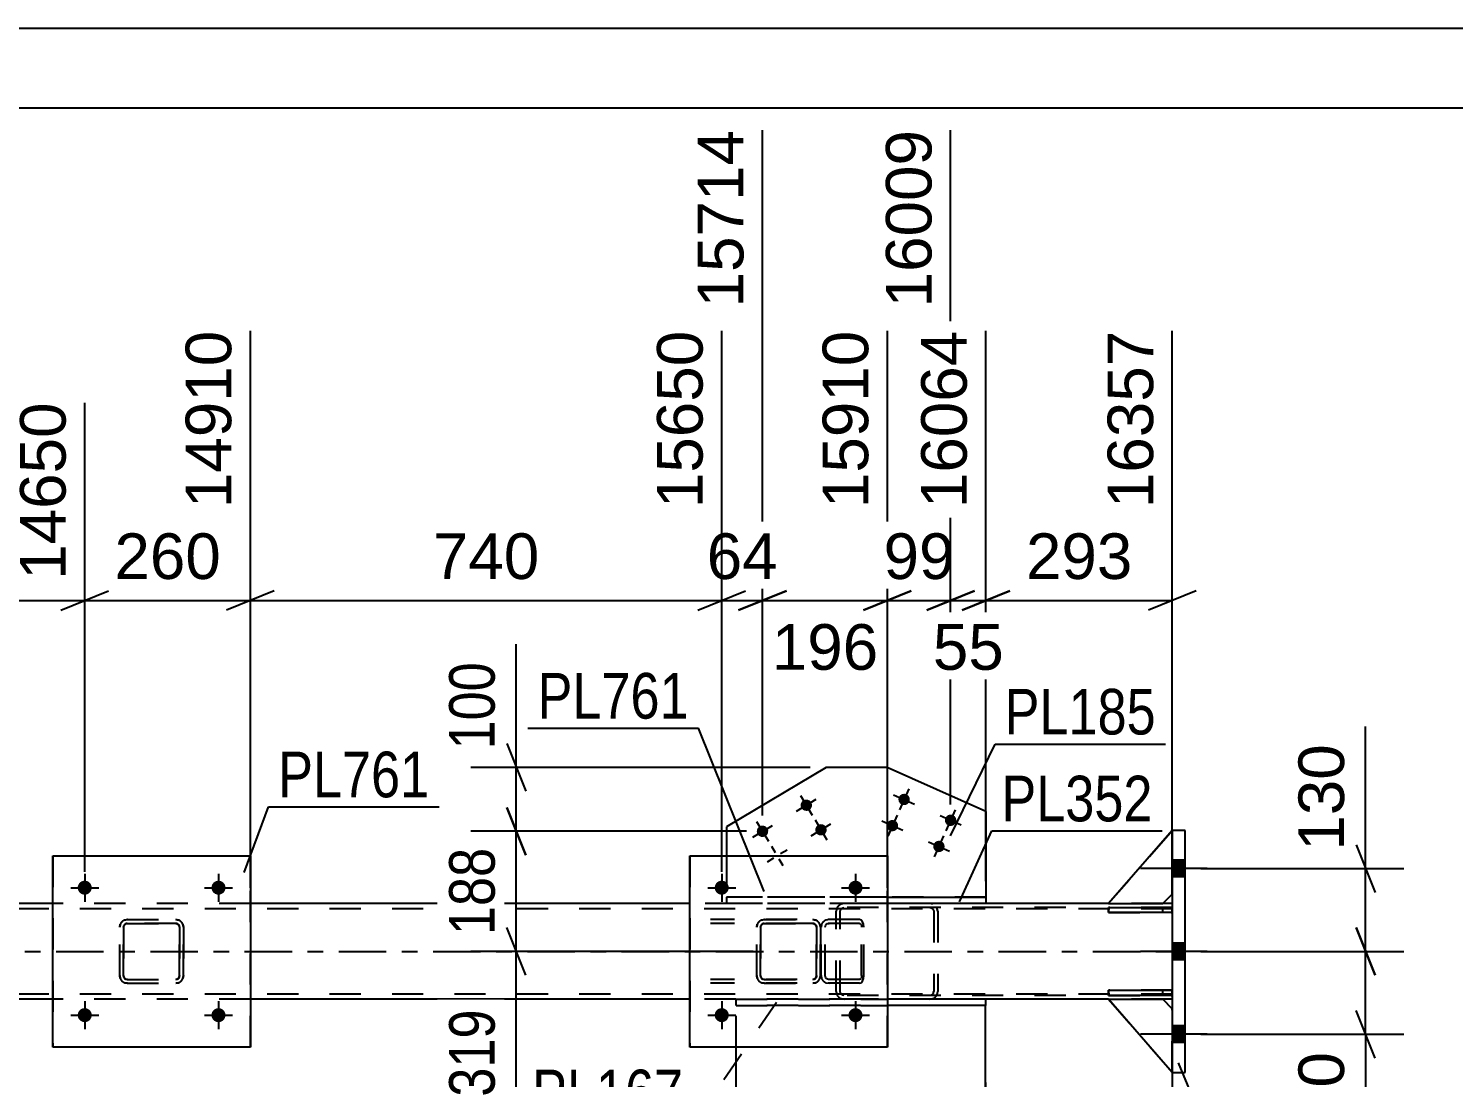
# Model space of a CAD drawing. Header units: millimetres. Extents: x -73 to 768, y -405 to 189.
# Drawn here: x 578.7 to 668.2, y 123.7 to 189.5 of the extents above; entities that cross this region are included whole.
import ezdxf

# ---------------------------------------------------------------- set-up
doc = ezdxf.new("R2010")
doc.units = ezdxf.units.MM
doc.linetypes.add('DXK_LINE_DOT2', pattern=[3.9198, 1.9599, -1.9599])
doc.linetypes.add('DXK_LINE_DOT3', pattern=[5.9187, 2.979, -0.9799, 0.9799, -0.9799])
doc.styles.add('Arial', font='ARIAL.TTF', dxfattribs={"height": 0.2})
doc.styles.add('Arial Narrow', font='ARIALN.TTF', dxfattribs={"height": 0.2})

# ---------------------------------------------------------------- blocks, each defined once
blk = doc.blocks.new('Unknown-122572935-1115')
at = {"color": 5, "linetype": 'Continuous'}
for p, q in [((767.647, 189.5), (-73.353, 189.5)), ((762.647, 184.5), (-68.353, 184.5))]:
    blk.add_line(p, q, dxfattribs=at)
blk = doc.blocks.new('Part-122572935-2140 - 2108')
at = {"color": 2, "linetype": 'Continuous'}
for p, q in [((628.809, 143.119), (622.552, 139.387)), ((632.633, 143.119), (628.809, 143.119)), ((638.841, 140.344), (632.633, 143.119)), ((638.841, 140.344), (638.841, 134.968)), ((622.552, 139.387), (622.552, 137.567))]:
    blk.add_line(p, q, dxfattribs=at)
at = {"color": 7, "linetype": 'DXK_LINE_DOT2'}
for p in [(622.552, 137.567), (638.841, 134.968)]:
    blk.add_line(p, (622.552, 134.968), dxfattribs=at)
blk = doc.blocks.new('Bolt-122572935-2110 - 2108')
at = {"linetype": 'Continuous'}
for points in [[(634.033, 140.96, -1), (633.376, 141.254, -1)], [(633.299, 139.316, -1), (632.641, 139.61, -1)], [(636.955, 139.653, -1), (636.297, 139.947, -1)], [(636.22, 138.01, -1), (635.563, 138.304, -1)]]:
    blk.add_hatch(color=1, dxfattribs=at).paths.add_polyline_path(points)
at = {"color": 1, "linetype": 'Continuous'}
for p, q in [((633.047, 141.401), (634.362, 140.813)), ((633.999, 141.764), (633.411, 140.449)), ((632.313, 139.757), (633.627, 139.17)), ((633.264, 140.121), (632.676, 138.806)), ((635.969, 140.094), (637.283, 139.506)), ((636.92, 140.458), (636.332, 139.143)), ((636.185, 138.814), (635.597, 137.5)), ((635.234, 138.451), (636.548, 137.863))]:
    blk.add_line(p, q, dxfattribs=at)
blk = doc.blocks.new('Part-122572935-2125 - 2108')
at = {"color": 7, "linetype": 'DXK_LINE_DOT2'}
for p, q in [((622.552, 134.968), (622.552, 134.568)), ((632.652, 134.968), (622.552, 134.968)), ((632.652, 134.568), (622.552, 134.568))]:
    blk.add_line(p, q, dxfattribs=at)
at = {"color": 2, "linetype": 'Continuous'}
for p, q in [((632.652, 134.968), (638.841, 134.968)), ((638.841, 134.568), (632.652, 134.568)), ((638.841, 134.968), (638.841, 134.568))]:
    blk.add_line(p, q, dxfattribs=at)
blk = doc.blocks.new('Part-122572935-2150 - 2108')
at = {"color": 2, "linetype": 'Continuous'}
for p, q in [((646.545, 128.568), (649.945, 128.568)), ((650.545, 123.968), (646.545, 128.568)), ((649.945, 128.568), (650.545, 127.968))]:
    blk.add_line(p, q, dxfattribs=at)
at = {"color": 7, "linetype": 'DXK_LINE_DOT2'}
blk.add_line((650.545, 127.968), (650.545, 123.968), dxfattribs=at)
blk = doc.blocks.new('Part-122572935-2151 - 2108')
at = {"color": 7, "linetype": 'DXK_LINE_DOT2'}
for p, q in [((649.945, 128.568), (646.545, 128.568)), ((646.545, 128.568), (650.545, 123.968)), ((650.545, 127.968), (649.945, 128.568)), ((650.545, 123.968), (650.545, 127.968))]:
    blk.add_line(p, q, dxfattribs=at)
blk = doc.blocks.new('Part-122572935-2152 - 2108')
at = {"color": 2, "linetype": 'Continuous'}
for p, q in [((650.545, 139.168), (646.545, 134.568)), ((649.945, 134.568), (650.545, 135.168)), ((646.545, 134.568), (649.945, 134.568))]:
    blk.add_line(p, q, dxfattribs=at)
at = {"color": 7, "linetype": 'DXK_LINE_DOT2'}
blk.add_line((650.545, 135.168), (650.545, 139.168), dxfattribs=at)
blk = doc.blocks.new('Part-122572935-2153 - 2108')
at = {"color": 7, "linetype": 'DXK_LINE_DOT2'}
for p, q in [((646.545, 134.568), (650.545, 139.168)), ((650.545, 139.168), (650.545, 135.168)), ((650.545, 135.168), (649.945, 134.568)), ((649.945, 134.568), (646.545, 134.568))]:
    blk.add_line(p, q, dxfattribs=at)
blk = doc.blocks.new('Part-122572935-2154 - 2108')
at = {"color": 2, "linetype": 'Continuous'}
for p, q in [((646.545, 128.808), (646.545, 129.128)), ((646.545, 129.128), (650.545, 129.128)), ((650.545, 128.808), (650.545, 129.128)), ((650.545, 128.808), (646.545, 128.808))]:
    blk.add_line(p, q, dxfattribs=at)
at = {"color": 7, "linetype": 'DXK_LINE_DOT2'}
for p, q in [((649.945, 128.808), (649.945, 129.128)), ((650.545, 129.128), (650.545, 128.808))]:
    blk.add_line(p, q, dxfattribs=at)
blk = doc.blocks.new('Part-122572935-2155 - 2108')
at = {"color": 2, "linetype": 'Continuous'}
for p, q in [((646.545, 134.008), (646.545, 134.328)), ((646.545, 134.328), (650.545, 134.328)), ((650.545, 134.008), (650.545, 134.328)), ((650.545, 134.008), (646.545, 134.008))]:
    blk.add_line(p, q, dxfattribs=at)
at = {"color": 7, "linetype": 'DXK_LINE_DOT2'}
for p, q in [((649.945, 134.008), (649.945, 134.328)), ((650.545, 134.328), (650.545, 134.008))]:
    blk.add_line(p, q, dxfattribs=at)
blk = doc.blocks.new('Part-122572935-2156 - 2108')
at = {"color": 7, "linetype": 'DXK_LINE_DOT2'}
for p, q in [((650.545, 129.128), (646.545, 129.128)), ((646.545, 129.128), (646.545, 128.808)), ((649.945, 128.808), (649.945, 129.128)), ((650.545, 128.808), (650.545, 129.128)), ((650.545, 129.128), (650.545, 128.808)), ((646.545, 128.808), (650.545, 128.808))]:
    blk.add_line(p, q, dxfattribs=at)
blk = doc.blocks.new('Part-122572935-2157 - 2108')
at = {"color": 7, "linetype": 'DXK_LINE_DOT2'}
for p, q in [((650.545, 134.328), (646.545, 134.328)), ((646.545, 134.328), (646.545, 134.008)), ((649.945, 134.008), (649.945, 134.328)), ((650.545, 134.008), (650.545, 134.328)), ((650.545, 134.328), (650.545, 134.008)), ((646.545, 134.008), (650.545, 134.008))]:
    blk.add_line(p, q, dxfattribs=at)
blk = doc.blocks.new('Part-122572935-2226 - 2108')
at = {"color": 7, "linetype": 'DXK_LINE_DOT2'}
for p in [(638.807, 128.168), (623.151, 125.567)]:
    blk.add_line(p, (623.151, 128.168), dxfattribs=at)
at = {"color": 2, "linetype": 'Continuous'}
for p, q in [((638.807, 117.463), (638.807, 128.168)), ((623.151, 118.097), (623.151, 125.567)), ((623.151, 118.097), (629.865, 115.715)), ((632.235, 115.715), (638.807, 117.463)), ((629.865, 115.715), (632.235, 115.715))]:
    blk.add_line(p, q, dxfattribs=at)
blk = doc.blocks.new('Bolt-122572935-2382 - 2108')
at = {"linetype": 'Continuous'}
for points in [[(621.812, 135.568), (621.821, 135.659), (621.85, 135.747), (621.896, 135.826), (621.957, 135.895), (622.032, 135.949), (622.116, 135.986), (622.206, 136.005), (622.298, 136.005), (622.388, 135.986), (622.472, 135.949), (622.546, 135.895), (622.608, 135.826), (622.654, 135.747), (622.682, 135.659), (622.692, 135.568), (622.682, 135.476), (622.654, 135.389), (622.608, 135.309), (622.546, 135.241), (622.472, 135.187), (622.388, 135.149), (622.298, 135.13), (622.206, 135.13), (622.116, 135.149), (622.032, 135.187), (621.957, 135.241), (621.896, 135.309), (621.85, 135.389), (621.821, 135.476)], [(630.212, 135.568), (630.221, 135.659), (630.25, 135.747), (630.296, 135.826), (630.357, 135.895), (630.432, 135.949), (630.516, 135.986), (630.606, 136.005), (630.698, 136.005), (630.788, 135.986), (630.872, 135.949), (630.946, 135.895), (631.008, 135.826), (631.054, 135.747), (631.082, 135.659), (631.092, 135.568), (631.082, 135.476), (631.054, 135.389), (631.008, 135.309), (630.946, 135.241), (630.872, 135.187), (630.788, 135.149), (630.698, 135.13), (630.606, 135.13), (630.516, 135.149), (630.432, 135.187), (630.357, 135.241), (630.296, 135.309), (630.25, 135.389), (630.221, 135.476)]]:
    blk.add_hatch(color=1, dxfattribs=at).paths.add_polyline_path(points)
at = {"color": 1, "linetype": 'Continuous'}
for p, q in [((622.252, 136.448), (622.252, 134.688)), ((630.652, 136.448), (630.652, 134.688)), ((621.372, 135.568), (623.132, 135.568)), ((629.772, 135.568), (631.532, 135.568))]:
    blk.add_line(p, q, dxfattribs=at)
blk = doc.blocks.new('Bolt-122572935-2384 - 2108')
at = {"linetype": 'Continuous'}
for points in [[(581.812, 135.568), (581.821, 135.659), (581.85, 135.747), (581.896, 135.826), (581.957, 135.895), (582.032, 135.949), (582.116, 135.986), (582.206, 136.005), (582.298, 136.005), (582.388, 135.986), (582.472, 135.949), (582.546, 135.895), (582.608, 135.826), (582.654, 135.747), (582.682, 135.659), (582.692, 135.568), (582.682, 135.476), (582.654, 135.389), (582.608, 135.309), (582.546, 135.241), (582.472, 135.187), (582.388, 135.149), (582.298, 135.13), (582.206, 135.13), (582.116, 135.149), (582.032, 135.187), (581.957, 135.241), (581.896, 135.309), (581.85, 135.389), (581.821, 135.476)], [(590.212, 135.568), (590.221, 135.659), (590.25, 135.747), (590.296, 135.826), (590.357, 135.895), (590.432, 135.949), (590.516, 135.986), (590.606, 136.005), (590.698, 136.005), (590.788, 135.986), (590.872, 135.949), (590.946, 135.895), (591.008, 135.826), (591.054, 135.747), (591.082, 135.659), (591.092, 135.568), (591.082, 135.476), (591.054, 135.389), (591.008, 135.309), (590.946, 135.241), (590.872, 135.187), (590.788, 135.149), (590.698, 135.13), (590.606, 135.13), (590.516, 135.149), (590.432, 135.187), (590.357, 135.241), (590.296, 135.309), (590.25, 135.389), (590.221, 135.476)]]:
    blk.add_hatch(color=1, dxfattribs=at).paths.add_polyline_path(points)
at = {"color": 1, "linetype": 'Continuous'}
for p, q in [((582.252, 136.448), (582.252, 134.688)), ((590.652, 136.448), (590.652, 134.688)), ((581.372, 135.568), (583.132, 135.568)), ((589.772, 135.568), (591.532, 135.568))]:
    blk.add_line(p, q, dxfattribs=at)
blk = doc.blocks.new('Part-122572935-2351 - 2108')
at = {"color": 7, "linetype": 'DXK_LINE_DOT2'}
for p, q in [((650.545, 134.248), (12.26, 134.248)), ((592.652, 134.568), (580.252, 134.568)), ((638.841, 134.568), (620.252, 134.568)), ((649.945, 134.568), (646.545, 134.568)), ((650.545, 134.568), (650.545, 128.617)), ((650.545, 128.888), (12.26, 128.888)), ((592.652, 128.568), (580.252, 128.568)), ((638.807, 128.568), (620.252, 128.568)), ((649.945, 128.568), (646.545, 128.568)), ((650.545, 128.617), (650.545, 128.568)), ((650.545, 128.568), (650.545, 128.617))]:
    blk.add_line(p, q, dxfattribs=at)
at = {"color": 2, "linetype": 'Continuous'}
for p, q in [((580.252, 134.568), (554.418, 134.568)), ((620.252, 134.568), (592.652, 134.568)), ((646.545, 134.568), (638.841, 134.568)), ((650.545, 134.568), (649.945, 134.568)), ((580.252, 128.568), (554.33, 128.568)), ((620.252, 128.568), (592.652, 128.568)), ((646.545, 128.568), (638.807, 128.568)), ((650.545, 128.568), (649.945, 128.568))]:
    blk.add_line(p, q, dxfattribs=at)
at = {"color": 7, "linetype": 'DXK_LINE_DOT3'}
blk.add_line((12.26, 131.568), (650.545, 131.568), dxfattribs=at)
blk = doc.blocks.new('Bolt-122572935-2367 - 2108')
at = {"linetype": 'Continuous'}
for points in [[(651.345, 136.248), (651.345, 137.288), (650.545, 137.288), (650.545, 136.248)], [(651.345, 136.248), (651.345, 137.288), (650.545, 137.288), (650.545, 136.248)], [(651.345, 136.248), (651.345, 137.288), (650.545, 137.288), (650.545, 136.248)], [(651.345, 131.048), (651.345, 132.088), (650.545, 132.088), (650.545, 131.048)], [(651.345, 131.048), (651.345, 132.088), (650.545, 132.088), (650.545, 131.048)], [(651.345, 125.848), (651.345, 126.888), (650.545, 126.888), (650.545, 125.848)], [(651.345, 125.848), (651.345, 126.888), (650.545, 126.888), (650.545, 125.848)], [(651.345, 125.848), (651.345, 126.888), (650.545, 126.888), (650.545, 125.848)]]:
    blk.add_hatch(color=1, dxfattribs=at).paths.add_polyline_path(points)
at = {"color": 1, "linetype": 'Continuous'}
for p, q in [((651.345, 137.288), (650.545, 137.288)), ((651.345, 137.288), (650.545, 137.288)), ((651.345, 137.288), (650.545, 137.288)), ((652.745, 136.768), (648.545, 136.768)), ((652.745, 136.768), (648.545, 136.768)), ((652.745, 136.768), (648.545, 136.768)), ((651.345, 136.248), (650.545, 136.248)), ((651.345, 136.248), (650.545, 136.248)), ((651.345, 136.248), (650.545, 136.248)), ((652.745, 131.568), (648.545, 131.568)), ((652.745, 131.568), (648.545, 131.568)), ((651.345, 132.088), (650.545, 132.088)), ((651.345, 132.088), (650.545, 132.088)), ((651.345, 131.048), (650.545, 131.048)), ((651.345, 131.048), (650.545, 131.048)), ((652.745, 126.368), (648.545, 126.368)), ((652.745, 126.368), (648.545, 126.368)), ((652.745, 126.368), (648.545, 126.368)), ((651.345, 126.888), (650.545, 126.888)), ((651.345, 126.888), (650.545, 126.888)), ((651.345, 126.888), (650.545, 126.888)), ((651.345, 125.848), (650.545, 125.848)), ((651.345, 125.848), (650.545, 125.848)), ((651.345, 125.848), (650.545, 125.848))]:
    blk.add_line(p, q, dxfattribs=at)
blk = doc.blocks.new('Bolt-122572935-2383 - 2108')
at = {"linetype": 'Continuous'}
for points in [[(621.812, 127.568), (621.821, 127.659), (621.85, 127.747), (621.896, 127.826), (621.957, 127.895), (622.032, 127.949), (622.116, 127.986), (622.206, 128.005), (622.298, 128.005), (622.388, 127.986), (622.472, 127.949), (622.546, 127.895), (622.608, 127.826), (622.654, 127.747), (622.682, 127.659), (622.692, 127.568), (622.682, 127.476), (622.654, 127.389), (622.608, 127.309), (622.546, 127.241), (622.472, 127.187), (622.388, 127.149), (622.298, 127.13), (622.206, 127.13), (622.116, 127.149), (622.032, 127.187), (621.957, 127.241), (621.896, 127.309), (621.85, 127.389), (621.821, 127.476)], [(630.212, 127.568), (630.221, 127.659), (630.25, 127.747), (630.296, 127.826), (630.357, 127.895), (630.432, 127.949), (630.516, 127.986), (630.606, 128.005), (630.698, 128.005), (630.788, 127.986), (630.872, 127.949), (630.946, 127.895), (631.008, 127.826), (631.054, 127.747), (631.082, 127.659), (631.092, 127.568), (631.082, 127.476), (631.054, 127.389), (631.008, 127.309), (630.946, 127.241), (630.872, 127.187), (630.788, 127.149), (630.698, 127.13), (630.606, 127.13), (630.516, 127.149), (630.432, 127.187), (630.357, 127.241), (630.296, 127.309), (630.25, 127.389), (630.221, 127.476)]]:
    blk.add_hatch(color=1, dxfattribs=at).paths.add_polyline_path(points)
at = {"color": 1, "linetype": 'Continuous'}
for p, q in [((622.252, 128.448), (622.252, 126.688)), ((630.652, 128.448), (630.652, 126.688)), ((621.372, 127.568), (623.132, 127.568)), ((629.772, 127.568), (631.532, 127.568))]:
    blk.add_line(p, q, dxfattribs=at)
blk = doc.blocks.new('Bolt-122572935-2385 - 2108')
at = {"linetype": 'Continuous'}
for points in [[(581.812, 127.568), (581.821, 127.659), (581.85, 127.747), (581.896, 127.826), (581.957, 127.895), (582.032, 127.949), (582.116, 127.986), (582.206, 128.005), (582.298, 128.005), (582.388, 127.986), (582.472, 127.949), (582.546, 127.895), (582.608, 127.826), (582.654, 127.747), (582.682, 127.659), (582.692, 127.568), (582.682, 127.476), (582.654, 127.389), (582.608, 127.309), (582.546, 127.241), (582.472, 127.187), (582.388, 127.149), (582.298, 127.13), (582.206, 127.13), (582.116, 127.149), (582.032, 127.187), (581.957, 127.241), (581.896, 127.309), (581.85, 127.389), (581.821, 127.476)], [(590.212, 127.568), (590.221, 127.659), (590.25, 127.747), (590.296, 127.826), (590.357, 127.895), (590.432, 127.949), (590.516, 127.986), (590.606, 128.005), (590.698, 128.005), (590.788, 127.986), (590.872, 127.949), (590.946, 127.895), (591.008, 127.826), (591.054, 127.747), (591.082, 127.659), (591.092, 127.568), (591.082, 127.476), (591.054, 127.389), (591.008, 127.309), (590.946, 127.241), (590.872, 127.187), (590.788, 127.149), (590.698, 127.13), (590.606, 127.13), (590.516, 127.149), (590.432, 127.187), (590.357, 127.241), (590.296, 127.309), (590.25, 127.389), (590.221, 127.476)]]:
    blk.add_hatch(color=1, dxfattribs=at).paths.add_polyline_path(points)
at = {"color": 1, "linetype": 'Continuous'}
for p, q in [((582.252, 128.448), (582.252, 126.688)), ((590.652, 128.448), (590.652, 126.688)), ((581.372, 127.568), (583.132, 127.568)), ((589.772, 127.568), (591.532, 127.568))]:
    blk.add_line(p, q, dxfattribs=at)
blk = doc.blocks.new('Bolt-122572935-2398 - 2108')
at = {"linetype": 'Continuous'}
for points in [[(627.872, 140.93, -1), (627.254, 140.561, -1)], [(625.124, 139.291, -1), (624.505, 138.922, -1)], [(628.794, 139.384, -1), (628.176, 139.015, -1)]]:
    blk.add_hatch(color=1, dxfattribs=at).paths.add_polyline_path(points)
at = {"color": 1, "linetype": 'Continuous'}
for p, q in [((626.944, 140.377), (628.181, 141.115)), ((627.194, 141.364), (627.932, 140.127)), ((624.446, 139.725), (625.183, 138.488)), ((628.116, 139.818), (628.854, 138.582)), ((624.196, 138.738), (625.433, 139.475)), ((627.867, 138.831), (629.103, 139.569)), ((625.368, 138.179), (625.614, 137.767)), ((626.355, 137.929), (625.943, 137.684)), ((625.118, 137.192), (625.53, 137.437)), ((626.106, 136.942), (625.86, 137.354))]:
    blk.add_line(p, q, dxfattribs=at)
blk = doc.blocks.new('Part-122572935-2429 - 2108')
at = {"color": 2, "linetype": 'Continuous'}
for p, q in [((620.252, 125.567), (620.252, 137.567)), ((620.252, 137.567), (620.252, 137.567)), ((620.252, 137.567), (632.652, 137.567)), ((632.652, 137.567), (632.652, 125.567)), ((620.252, 125.567), (620.252, 125.567)), ((632.652, 125.567), (620.252, 125.567))]:
    blk.add_line(p, q, dxfattribs=at)
at = {"color": 7, "linetype": 'DXK_LINE_DOT2'}
for p, q in [((620.252, 137.567), (620.252, 125.567)), ((620.252, 137.567), (620.252, 137.567)), ((632.652, 125.567), (632.652, 137.567)), ((620.252, 125.567), (620.252, 125.567))]:
    blk.add_line(p, q, dxfattribs=at)
blk = doc.blocks.new('Part-122572935-2567 - 2108')
at = {"color": 7, "linetype": 'DXK_LINE_DOT2'}
for p, q in [((630.903, 133.568), (621.55, 133.568)), ((628.991, 133.568), (628.798, 133.531)), ((629.436, 133.328), (629.436, 133.568)), ((631.006, 133.531), (630.903, 133.568)), ((631.093, 133.427), (631.006, 133.531)), ((631.151, 133.272), (631.093, 133.427)), ((630.903, 133.328), (621.55, 133.328)), ((628.526, 133.272), (628.488, 133.088)), ((628.488, 130.048), (628.488, 133.088)), ((628.739, 133.088), (628.759, 133.18)), ((628.739, 130.048), (628.739, 133.088)), ((628.759, 133.18), (628.813, 133.258)), ((628.813, 133.258), (628.895, 133.31)), ((628.895, 133.31), (628.991, 133.328)), ((630.903, 133.328), (630.954, 133.31)), ((630.954, 133.31), (630.998, 133.258)), ((630.998, 133.258), (631.027, 133.18)), ((631.027, 133.18), (631.037, 133.088)), ((631.037, 130.048), (631.037, 133.088)), ((631.172, 133.088), (631.151, 133.272)), ((631.172, 130.048), (631.172, 133.088)), ((630.903, 129.808), (621.55, 129.808)), ((628.488, 130.048), (628.526, 129.864)), ((628.759, 129.956), (628.739, 130.048)), ((628.813, 129.878), (628.759, 129.956)), ((628.895, 129.826), (628.813, 129.878)), ((628.991, 129.808), (628.895, 129.826)), ((629.436, 129.568), (629.436, 129.808)), ((630.954, 129.826), (630.903, 129.808)), ((630.998, 129.878), (630.954, 129.826)), ((631.027, 129.956), (630.998, 129.878)), ((631.037, 130.048), (631.027, 129.956)), ((631.093, 129.708), (631.151, 129.864)), ((631.151, 129.864), (631.172, 130.048)), ((630.903, 129.568), (621.55, 129.568)), ((628.798, 129.604), (628.991, 129.568)), ((630.903, 129.568), (631.006, 129.604)), ((631.006, 129.604), (631.093, 129.708))]:
    blk.add_line(p, q, dxfattribs=at)
for centre, start, end in [((628.976, 133.072), 111.15131, 156.10486), ((628.976, 130.064), 203.89514, 248.84869)]:
    blk.add_arc(centre, 0.492, start, end, dxfattribs=at)
blk = doc.blocks.new('Part-122572935-2435 - 2108')
at = {"color": 7, "linetype": 'DXK_LINE_DOT2'}
for p, q in [((624.743, 133.531), (624.927, 133.568)), ((624.932, 133.567), (624.748, 133.53)), ((624.932, 133.567), (624.927, 133.568)), ((624.927, 133.568), (627.967, 133.568)), ((624.932, 133.567), (627.972, 133.567)), ((627.967, 133.568), (627.972, 133.567)), ((627.967, 133.568), (628.151, 133.531)), ((628.155, 133.53), (627.972, 133.567)), ((624.447, 133.088), (624.484, 133.272)), ((624.447, 133.088), (624.452, 133.087)), ((624.447, 130.048), (624.447, 133.088)), ((624.488, 133.271), (624.452, 133.087)), ((624.452, 130.047), (624.452, 133.087)), ((624.705, 133.18), (624.687, 133.088)), ((624.692, 133.087), (624.687, 133.088)), ((624.687, 133.088), (624.687, 130.048)), ((624.692, 133.087), (624.71, 133.179)), ((624.692, 130.047), (624.692, 133.087)), ((624.757, 133.258), (624.705, 133.18)), ((624.71, 133.179), (624.762, 133.257)), ((624.835, 133.31), (624.757, 133.258)), ((624.762, 133.257), (624.84, 133.309)), ((624.927, 133.328), (624.835, 133.31)), ((624.84, 133.309), (624.932, 133.327)), ((624.927, 133.328), (624.932, 133.327)), ((627.967, 133.328), (624.927, 133.328)), ((624.932, 133.327), (627.972, 133.327)), ((627.972, 133.327), (627.967, 133.328)), ((628.059, 133.31), (627.967, 133.328)), ((627.972, 133.327), (628.064, 133.309)), ((628.059, 133.31), (628.064, 133.309)), ((628.137, 133.258), (628.059, 133.31)), ((628.064, 133.309), (628.141, 133.257)), ((628.189, 133.18), (628.137, 133.258)), ((628.141, 133.257), (628.193, 133.179)), ((628.207, 133.088), (628.189, 133.18)), ((628.193, 133.179), (628.212, 133.087)), ((628.212, 133.087), (628.207, 133.088)), ((628.207, 133.088), (628.207, 130.048)), ((628.212, 130.047), (628.212, 133.087)), ((628.411, 133.272), (628.447, 133.088)), ((628.452, 133.087), (628.415, 133.271)), ((628.452, 133.087), (628.447, 133.088)), ((628.447, 133.088), (628.447, 130.048)), ((628.452, 130.047), (628.452, 133.087)), ((624.452, 130.047), (624.447, 130.048)), ((624.484, 129.864), (624.447, 130.048)), ((624.452, 130.047), (624.488, 129.863)), ((624.687, 130.048), (624.692, 130.047)), ((624.687, 130.048), (624.705, 129.956)), ((624.71, 129.955), (624.692, 130.047)), ((624.705, 129.956), (624.757, 129.878)), ((624.762, 129.877), (624.71, 129.955)), ((624.757, 129.878), (624.835, 129.826)), ((624.84, 129.825), (624.762, 129.877)), ((624.835, 129.826), (624.927, 129.808)), ((624.932, 129.807), (624.84, 129.825)), ((624.932, 129.807), (624.927, 129.808)), ((624.927, 129.808), (627.967, 129.808)), ((624.932, 129.807), (627.972, 129.807)), ((627.967, 129.808), (628.059, 129.826)), ((627.967, 129.808), (627.972, 129.807)), ((628.064, 129.825), (627.972, 129.807)), ((628.059, 129.826), (628.137, 129.878)), ((628.141, 129.877), (628.064, 129.825)), ((628.137, 129.878), (628.189, 129.956)), ((628.193, 129.955), (628.141, 129.877)), ((628.189, 129.956), (628.207, 130.048)), ((628.212, 130.047), (628.193, 129.955)), ((628.207, 130.048), (628.212, 130.047)), ((628.447, 130.048), (628.411, 129.864)), ((628.415, 129.863), (628.452, 130.047)), ((628.447, 130.048), (628.452, 130.047)), ((624.743, 129.604), (624.748, 129.603)), ((624.927, 129.568), (624.743, 129.604)), ((624.748, 129.603), (624.932, 129.567)), ((624.932, 129.567), (624.927, 129.568)), ((624.927, 129.568), (627.967, 129.568)), ((624.932, 129.567), (627.972, 129.567)), ((628.151, 129.604), (627.967, 129.568)), ((627.967, 129.568), (627.972, 129.567)), ((627.972, 129.567), (628.155, 129.603))]:
    blk.add_line(p, q, dxfattribs=at)
at = {"color": 7, "linetype": 'DXK_LINE_DOT3'}
blk.add_line((626.455, 131.566), (626.444, 131.569), dxfattribs=at)
at = {"color": 7, "linetype": 'DXK_LINE_DOT2'}
for centre, start, end in [((624.927, 133.088), 112.5, 157.5), ((624.932, 133.087), 112.5, 157.5), ((627.967, 133.088), 22.5, 67.49999), ((627.972, 133.087), 22.5, 67.49999), ((624.927, 130.048), 202.5, 247.49999), ((624.932, 130.047), 202.5, 247.49999), ((627.967, 130.048), 292.5, 337.5), ((627.972, 130.047), 292.5, 337.5)]:
    blk.add_arc(centre, 0.48, start, end, dxfattribs=at)
blk = doc.blocks.new('Part-122572935-2440 - 2108')
at = {"color": 2, "linetype": 'Continuous'}
for p, q in [((580.252, 125.567), (580.252, 137.567)), ((580.252, 137.567), (580.252, 137.567)), ((580.252, 137.567), (592.652, 137.567)), ((592.652, 137.567), (592.652, 125.567)), ((580.252, 125.567), (580.252, 125.567)), ((592.652, 125.567), (580.252, 125.567))]:
    blk.add_line(p, q, dxfattribs=at)
at = {"color": 7, "linetype": 'DXK_LINE_DOT2'}
for p, q in [((580.252, 137.567), (580.252, 125.567)), ((580.252, 137.567), (580.252, 137.567)), ((592.652, 125.567), (592.652, 137.567)), ((580.252, 125.567), (580.252, 125.567))]:
    blk.add_line(p, q, dxfattribs=at)
blk = doc.blocks.new('Part-122572935-2441 - 2108')
at = {"color": 7, "linetype": 'DXK_LINE_DOT2'}
for p, q in [((584.743, 133.531), (584.927, 133.568)), ((584.932, 133.567), (584.748, 133.53)), ((584.932, 133.567), (584.927, 133.568)), ((584.927, 133.568), (587.967, 133.568)), ((584.932, 133.567), (587.972, 133.567)), ((587.967, 133.568), (587.972, 133.567)), ((587.967, 133.568), (588.151, 133.531)), ((588.155, 133.53), (587.972, 133.567)), ((584.447, 133.088), (584.484, 133.272)), ((584.447, 133.088), (584.452, 133.087)), ((584.447, 130.048), (584.447, 133.088)), ((584.488, 133.271), (584.452, 133.087)), ((584.452, 130.047), (584.452, 133.087)), ((584.705, 133.18), (584.687, 133.088)), ((584.692, 133.087), (584.687, 133.088)), ((584.687, 133.088), (584.687, 130.048)), ((584.692, 133.087), (584.71, 133.179)), ((584.692, 130.047), (584.692, 133.087)), ((584.757, 133.258), (584.705, 133.18)), ((584.71, 133.179), (584.762, 133.257)), ((584.835, 133.31), (584.757, 133.258)), ((584.762, 133.257), (584.84, 133.309)), ((584.927, 133.328), (584.835, 133.31)), ((584.84, 133.309), (584.932, 133.327)), ((584.927, 133.328), (584.932, 133.327)), ((587.967, 133.328), (584.927, 133.328)), ((584.932, 133.327), (587.972, 133.327)), ((587.972, 133.327), (587.967, 133.328)), ((588.059, 133.31), (587.967, 133.328)), ((587.972, 133.327), (588.064, 133.309)), ((588.059, 133.31), (588.064, 133.309)), ((588.137, 133.258), (588.059, 133.31)), ((588.064, 133.309), (588.141, 133.257)), ((588.189, 133.18), (588.137, 133.258)), ((588.141, 133.257), (588.193, 133.179)), ((588.207, 133.088), (588.189, 133.18)), ((588.193, 133.179), (588.212, 133.087)), ((588.212, 133.087), (588.207, 133.088)), ((588.207, 133.088), (588.207, 130.048)), ((588.212, 130.047), (588.212, 133.087)), ((588.41, 133.272), (588.447, 133.088)), ((588.452, 133.087), (588.415, 133.271)), ((588.452, 133.087), (588.447, 133.088)), ((588.447, 133.088), (588.447, 130.048)), ((588.452, 130.047), (588.452, 133.087)), ((584.452, 130.047), (584.447, 130.048)), ((584.484, 129.864), (584.447, 130.048)), ((584.452, 130.047), (584.488, 129.863)), ((584.687, 130.048), (584.692, 130.047)), ((584.687, 130.048), (584.705, 129.956)), ((584.71, 129.955), (584.692, 130.047)), ((584.705, 129.956), (584.757, 129.878)), ((584.762, 129.877), (584.71, 129.955)), ((584.757, 129.878), (584.835, 129.826)), ((584.84, 129.825), (584.762, 129.877)), ((584.835, 129.826), (584.927, 129.808)), ((584.932, 129.807), (584.84, 129.825)), ((584.932, 129.807), (584.927, 129.808)), ((584.927, 129.808), (587.967, 129.808)), ((584.932, 129.807), (587.972, 129.807)), ((587.967, 129.808), (588.059, 129.826)), ((587.967, 129.808), (587.972, 129.807)), ((588.064, 129.825), (587.972, 129.807)), ((588.059, 129.826), (588.137, 129.878)), ((588.141, 129.877), (588.064, 129.825)), ((588.137, 129.878), (588.189, 129.956)), ((588.193, 129.955), (588.141, 129.877)), ((588.189, 129.956), (588.207, 130.048)), ((588.212, 130.047), (588.193, 129.955)), ((588.207, 130.048), (588.212, 130.047)), ((588.447, 130.048), (588.41, 129.864)), ((588.415, 129.863), (588.452, 130.047)), ((588.447, 130.048), (588.452, 130.047)), ((584.743, 129.604), (584.748, 129.603)), ((584.927, 129.568), (584.743, 129.604)), ((584.748, 129.603), (584.932, 129.567)), ((584.932, 129.567), (584.927, 129.568)), ((584.927, 129.568), (587.967, 129.568)), ((584.932, 129.567), (587.972, 129.567)), ((588.151, 129.604), (587.967, 129.568)), ((587.967, 129.568), (587.972, 129.567)), ((587.972, 129.567), (588.155, 129.603))]:
    blk.add_line(p, q, dxfattribs=at)
at = {"color": 7, "linetype": 'DXK_LINE_DOT3'}
blk.add_line((586.455, 131.566), (586.444, 131.569), dxfattribs=at)
at = {"color": 7, "linetype": 'DXK_LINE_DOT2'}
for centre, start, end in [((584.927, 133.088), 112.5, 157.5), ((584.932, 133.087), 112.5, 157.5), ((587.967, 133.088), 22.5, 67.49999), ((587.972, 133.087), 22.5, 67.49999), ((584.927, 130.048), 202.5, 247.49999), ((584.932, 130.047), 202.5, 247.49999), ((587.967, 130.048), 292.5, 337.5), ((587.972, 130.047), 292.5, 337.5)]:
    blk.add_arc(centre, 0.48, start, end, dxfattribs=at)
blk = doc.blocks.new('Part-122572935-2485 - 2108')
at = {"color": 7, "linetype": 'DXK_LINE_DOT2'}
for p, q in [((623.151, 128.168), (623.151, 128.568)), ((623.151, 128.568), (632.652, 128.568)), ((623.151, 128.168), (632.652, 128.168))]:
    blk.add_line(p, q, dxfattribs=at)
at = {"color": 2, "linetype": 'Continuous'}
for p, q in [((638.807, 128.568), (632.652, 128.568)), ((638.807, 128.168), (632.652, 128.168)), ((638.807, 128.568), (638.807, 128.168))]:
    blk.add_line(p, q, dxfattribs=at)
blk = doc.blocks.new('Part-122572935-2536 - 2108')
at = {"color": 2, "linetype": 'Continuous'}
for p, q in [((651.345, 139.168), (650.545, 139.168)), ((650.545, 139.168), (650.545, 123.968)), ((651.345, 123.968), (651.345, 139.168)), ((650.545, 123.968), (651.345, 123.968))]:
    blk.add_line(p, q, dxfattribs=at)
blk = doc.blocks.new('Part-122572935-2570 - 2108')
at = {"color": 7, "linetype": 'DXK_LINE_DOT2'}
for p, q in [((629.475, 134.272), (629.436, 134.088)), ((629.711, 134.18), (629.767, 134.258)), ((629.947, 134.568), (629.752, 134.531)), ((629.767, 134.258), (629.849, 134.31)), ((629.849, 134.31), (629.947, 134.328)), ((643.852, 134.568), (629.947, 134.568)), ((643.852, 134.328), (629.947, 134.328)), ((635.506, 134.531), (635.311, 134.568)), ((635.311, 134.328), (635.408, 134.31)), ((635.408, 134.31), (635.491, 134.258)), ((635.491, 134.258), (635.547, 134.18)), ((635.788, 134.248), (635.783, 134.272)), ((635.821, 134.088), (635.788, 134.248)), ((629.436, 129.048), (629.436, 134.088)), ((629.692, 134.088), (629.711, 134.18)), ((629.692, 129.048), (629.692, 134.088)), ((635.547, 134.18), (635.566, 134.088)), ((635.566, 134.088), (635.566, 129.048)), ((635.821, 134.088), (635.821, 129.048)), ((629.436, 129.048), (629.475, 128.864)), ((629.711, 128.956), (629.692, 129.048)), ((629.767, 128.878), (629.711, 128.956)), ((629.849, 128.826), (629.767, 128.878)), ((635.491, 128.878), (635.408, 128.826)), ((635.547, 128.956), (635.491, 128.878)), ((635.547, 128.956), (635.552, 128.982)), ((635.552, 128.982), (635.566, 129.048)), ((635.783, 128.864), (635.803, 128.963)), ((635.803, 128.963), (635.821, 129.048)), ((629.752, 128.604), (629.947, 128.568)), ((629.947, 128.808), (629.849, 128.826)), ((643.852, 128.808), (629.947, 128.808)), ((643.852, 128.568), (629.947, 128.568)), ((635.408, 128.826), (635.311, 128.808)), ((635.311, 128.568), (635.506, 128.604))]:
    blk.add_line(p, q, dxfattribs=at)
for centre, start, end in [((629.928, 134.067), 110.75832, 155.68004), ((629.928, 129.069), 204.31996, 249.24168), ((635.33, 129.069), 290.75832, 335.68004)]:
    blk.add_arc(centre, 0.496, start, end, dxfattribs=at)
blk = doc.blocks.new('StraightDimension-122572935-23043 - 2108')
at = {"color": 7, "linetype": 'Continuous'}
for p, q in [((624.815, 140.106), (624.815, 183.113)), ((632.652, 135.568), (632.652, 170.513)), ((623.315, 152.995), (626.315, 154.195)), ((634.152, 154.195), (631.152, 152.995)), ((624.815, 153.595), (632.652, 153.595))]:
    blk.add_line(p, q, dxfattribs=at)
at = {"color": 0, "linetype": 'Continuous'}
blk.add_wipeout([(632.052, 171.113), (627.852, 171.113), (627.852, 158.795), (632.052, 158.795)], dxfattribs=at)
at = {"color": 3, "linetype": 'Continuous', "style": 'Arial'}
blk.add_text('15910', height=2.8652, rotation=90.00021, dxfattribs=at).set_placement((631.452, 159.395))
at = {"color": 0}
blk.add_wipeout([(632.669, 148.645), (632.669, 152.845), (624.798, 152.845), (624.798, 148.645)], dxfattribs=at)
at = {"color": 3, "style": 'Arial'}
blk.add_text('196', height=2.8652, dxfattribs=at).set_placement((625.398, 149.245))
blk = doc.blocks.new('StraightDimension-122572935-3265 - 2108')
at = {"color": 7, "linetype": 'Continuous'}
for p, q in [((662.082, 133.068), (663.282, 130.068)), ((652.345, 131.568), (665.082, 131.568)), ((662.682, 126.368), (662.682, 131.568)), ((663.282, 124.868), (662.082, 127.868)), ((652.345, 126.368), (665.082, 126.368)), ((662.682, 126.368), (662.682, 117.447)), ((662.682, 126.368), (662.682, 117.447))]:
    blk.add_line(p, q, dxfattribs=at)
at = {"color": 0}
blk.add_wipeout([(661.932, 125.843), (657.732, 125.843), (657.732, 117.972), (661.932, 117.972)], dxfattribs=at)
at = {"color": 3, "style": 'Arial'}
blk.add_text('130', height=2.8652, rotation=90.00021, dxfattribs=at).set_placement((661.332, 118.572))
blk = doc.blocks.new('StraightDimension-122572935-3273 - 2108')
at = {"color": 7, "linetype": 'Continuous'}
for p, q in [((662.682, 136.768), (662.682, 145.689)), ((662.682, 136.768), (662.682, 145.689)), ((662.082, 138.268), (663.282, 135.268)), ((652.345, 136.768), (665.082, 136.768)), ((662.682, 131.568), (662.682, 136.768)), ((663.282, 130.068), (662.082, 133.068)), ((652.345, 131.568), (665.082, 131.568))]:
    blk.add_line(p, q, dxfattribs=at)
at = {"color": 0}
blk.add_wipeout([(661.932, 145.164), (657.732, 145.164), (657.732, 137.293), (661.932, 137.293)], dxfattribs=at)
at = {"color": 3, "style": 'Arial'}
blk.add_text('130', height=2.8652, rotation=90.00021, dxfattribs=at).set_placement((661.332, 137.893))
blk = doc.blocks.new('StraightDimension-122572935-23042 - 2108')
at = {"color": 7, "linetype": 'Continuous'}
for p, q in [((636.626, 140.8), (636.626, 183.113)), ((632.652, 135.568), (632.652, 170.513)), ((631.152, 152.995), (634.152, 154.195)), ((638.126, 154.195), (635.126, 152.995)), ((632.652, 153.595), (636.626, 153.595))]:
    blk.add_line(p, q, dxfattribs=at)
at = {"color": 0, "linetype": 'Continuous'}
blk.add_wipeout([(636.026, 183.713), (631.826, 183.713), (631.826, 171.395), (636.026, 171.395)], dxfattribs=at)
at = {"color": 3, "linetype": 'Continuous', "style": 'Arial'}
blk.add_text('16009', height=2.8652, rotation=90.00021, dxfattribs=at).set_placement((635.426, 171.995))
at = {"color": 0}
blk.add_wipeout([(637.462, 154.345), (637.462, 158.545), (631.815, 158.545), (631.815, 154.345)], dxfattribs=at)
at = {"color": 3, "style": 'Arial'}
blk.add_text('99', height=2.8652, dxfattribs=at).set_placement((632.415, 154.945))
blk = doc.blocks.new('StraightDimension-122572935-3630 - 2108')
at = {"color": 7, "linetype": 'Continuous'}
for p, q in [((650.545, 128.604), (650.545, 94.127)), ((638.807, 123.34), (638.807, 77.027)), ((637.307, 105.945), (640.307, 107.145)), ((638.807, 106.545), (650.545, 106.545)), ((652.045, 107.145), (649.045, 105.945))]:
    blk.add_line(p, q, dxfattribs=at)
at = {"color": 0}
blk.add_wipeout([(648.611, 107.295), (648.611, 111.495), (640.741, 111.495), (640.741, 107.295)], dxfattribs=at)
at = {"color": 0, "linetype": 'Continuous'}
blk.add_wipeout([(649.945, 105.845), (645.745, 105.845), (645.745, 93.527), (649.945, 93.527)], dxfattribs=at)
at = {"color": 3, "style": 'Arial'}
blk.add_text('293', height=2.8652, dxfattribs=at).set_placement((641.341, 107.895))
at = {"color": 3, "linetype": 'Continuous', "style": 'Arial'}
blk.add_text('16357', height=2.8652, rotation=90.00021, dxfattribs=at).set_placement((649.345, 94.127))
blk = doc.blocks.new('StraightDimension-122572935-20422 - 2108')
at = {"color": 7, "linetype": 'Continuous'}
for p, q in [((609.349, 143.119), (609.349, 150.854)), ((609.349, 143.119), (609.349, 150.854)), ((608.749, 144.619), (609.949, 141.619)), ((627.809, 143.119), (606.499, 143.119)), ((609.349, 139.106), (609.349, 143.119)), ((609.949, 137.606), (608.749, 140.606)), ((623.815, 139.106), (606.499, 139.106))]:
    blk.add_line(p, q, dxfattribs=at)
at = {"color": 0}
blk.add_wipeout([(608.599, 150.329), (604.399, 150.329), (604.399, 143.644), (608.599, 143.644)], dxfattribs=at)
at = {"color": 3, "style": 'Arial Narrow'}
blk.add_text('100', height=2.8633, rotation=90.00021, dxfattribs=at).set_placement((607.999, 144.244))
blk = doc.blocks.new('StraightDimension-122572935-23044 - 2108')
at = {"color": 7, "linetype": 'Continuous'}
for p, q in [((624.815, 140.106), (624.815, 183.113)), ((622.254, 136.568), (622.254, 170.513)), ((620.754, 152.995), (623.754, 154.195)), ((626.315, 154.195), (623.315, 152.995)), ((622.254, 153.595), (624.815, 153.595))]:
    blk.add_line(p, q, dxfattribs=at)
at = {"color": 0, "linetype": 'Continuous'}
blk.add_wipeout([(624.215, 183.713), (620.015, 183.713), (620.015, 171.395), (624.215, 171.395)], dxfattribs=at)
at = {"color": 3, "linetype": 'Continuous', "style": 'Arial'}
blk.add_text('15714', height=2.8652, rotation=90.00021, dxfattribs=at).set_placement((623.615, 171.995))
at = {"color": 0}
blk.add_wipeout([(626.358, 154.345), (626.358, 158.545), (620.711, 158.545), (620.711, 154.345)], dxfattribs=at)
at = {"color": 3, "style": 'Arial'}
blk.add_text('64', height=2.8652, dxfattribs=at).set_placement((621.311, 154.945))
blk = doc.blocks.new('StraightDimension-122572935-20423 - 2108')
at = {"color": 7, "linetype": 'Continuous'}
for p, q in [((608.749, 140.606), (609.949, 137.606)), ((623.815, 139.106), (606.499, 139.106)), ((609.349, 131.568), (609.349, 139.106)), ((609.949, 130.068), (608.749, 133.068)), ((624.231, 131.568), (606.499, 131.568))]:
    blk.add_line(p, q, dxfattribs=at)
at = {"color": 0}
blk.add_wipeout([(608.599, 138.679), (604.399, 138.679), (604.399, 131.995), (608.599, 131.995)], dxfattribs=at)
at = {"color": 3, "style": 'Arial Narrow'}
blk.add_text('188', height=2.8633, rotation=90.00021, dxfattribs=at).set_placement((607.999, 132.595))
blk = doc.blocks.new('StraightDimension-122572935-20424 - 2108')
at = {"color": 7, "linetype": 'Continuous'}
for p, q in [((609.949, 130.068), (608.749, 133.068)), ((624.231, 131.568), (606.499, 131.568)), ((609.349, 118.815), (609.349, 131.568)), ((608.749, 120.315), (609.949, 117.315)), ((624.316, 118.815), (606.499, 118.815))]:
    blk.add_line(p, q, dxfattribs=at)
at = {"color": 0}
blk.add_wipeout([(608.599, 128.533), (604.399, 128.533), (604.399, 121.849), (608.599, 121.849)], dxfattribs=at)
at = {"color": 3, "style": 'Arial Narrow'}
blk.add_text('319', height=2.8633, rotation=90.00021, dxfattribs=at).set_placement((607.999, 122.449))
blk = doc.blocks.new('StraightDimension-122572935-23040 - 2108')
at = {"color": 7, "linetype": 'Continuous'}
for p, q in [((638.841, 135.968), (638.841, 170.513)), ((650.545, 135.568), (650.545, 170.513)), ((637.341, 152.995), (640.341, 154.195)), ((652.045, 154.195), (649.045, 152.995)), ((638.841, 153.595), (650.545, 153.595))]:
    blk.add_line(p, q, dxfattribs=at)
at = {"color": 0}
blk.add_wipeout([(648.628, 154.345), (648.628, 158.545), (640.757, 158.545), (640.757, 154.345)], dxfattribs=at)
at = {"color": 3, "style": 'Arial'}
blk.add_text('293', height=2.8652, dxfattribs=at).set_placement((641.357, 154.945))
at = {"color": 0, "linetype": 'Continuous'}
blk.add_wipeout([(649.945, 171.113), (645.745, 171.113), (645.745, 158.795), (649.945, 158.795)], dxfattribs=at)
at = {"color": 3, "linetype": 'Continuous', "style": 'Arial'}
blk.add_text('16357', height=2.8652, rotation=90.00021, dxfattribs=at).set_placement((649.345, 159.395))
blk = doc.blocks.new('StraightDimension-122572935-23041 - 2108')
at = {"color": 7, "linetype": 'Continuous'}
for p, q in [((636.626, 140.8), (636.626, 183.113)), ((638.841, 135.968), (638.841, 170.513)), ((635.126, 152.995), (638.126, 154.195)), ((640.341, 154.195), (637.341, 152.995)), ((636.626, 153.595), (638.841, 153.595))]:
    blk.add_line(p, q, dxfattribs=at)
at = {"color": 0, "linetype": 'Continuous'}
blk.add_wipeout([(638.241, 171.113), (634.041, 171.113), (634.041, 158.795), (638.241, 158.795)], dxfattribs=at)
at = {"color": 0}
blk.add_wipeout([(640.557, 148.645), (640.557, 152.845), (634.91, 152.845), (634.91, 148.645)], dxfattribs=at)
at = {"color": 3, "linetype": 'Continuous', "style": 'Arial'}
blk.add_text('16064', height=2.8652, rotation=90.00021, dxfattribs=at).set_placement((637.641, 159.395))
at = {"color": 3, "style": 'Arial'}
blk.add_text('55', height=2.8652, dxfattribs=at).set_placement((635.51, 149.245))
blk = doc.blocks.new('StraightDimension-122572935-23045 - 2108')
at = {"color": 7, "linetype": 'Continuous'}
for p, q in [((592.652, 135.568), (592.652, 170.513)), ((622.254, 136.568), (622.254, 170.513)), ((594.152, 154.195), (591.152, 152.995)), ((620.754, 152.995), (623.754, 154.195)), ((592.652, 153.595), (622.254, 153.595))]:
    blk.add_line(p, q, dxfattribs=at)
at = {"color": 0, "linetype": 'Continuous'}
blk.add_wipeout([(621.654, 171.113), (617.454, 171.113), (617.454, 158.795), (621.654, 158.795)], dxfattribs=at)
at = {"color": 0}
blk.add_wipeout([(611.388, 154.345), (611.388, 158.545), (603.517, 158.545), (603.517, 154.345)], dxfattribs=at)
at = {"color": 3, "linetype": 'Continuous', "style": 'Arial'}
blk.add_text('15650', height=2.8652, rotation=90.00021, dxfattribs=at).set_placement((621.054, 159.395))
at = {"color": 3, "style": 'Arial'}
blk.add_text('740', height=2.8652, dxfattribs=at).set_placement((604.117, 154.945))
blk = doc.blocks.new('StraightDimension-122572935-23046 - 2108')
at = {"color": 7, "linetype": 'Continuous'}
for p, q in [((592.652, 135.568), (592.652, 170.513)), ((582.255, 136.568), (582.255, 166.013)), ((580.755, 152.995), (583.755, 154.195)), ((594.152, 154.195), (591.152, 152.995)), ((582.255, 153.595), (592.652, 153.595))]:
    blk.add_line(p, q, dxfattribs=at)
at = {"color": 0}
blk.add_wipeout([(591.389, 154.345), (591.389, 158.545), (583.518, 158.545), (583.518, 154.345)], dxfattribs=at)
at = {"color": 3, "style": 'Arial'}
blk.add_text('260', height=2.8652, dxfattribs=at).set_placement((584.118, 154.945))
at = {"color": 0, "linetype": 'Continuous'}
blk.add_wipeout([(592.052, 171.113), (587.852, 171.113), (587.852, 158.795), (592.052, 158.795)], dxfattribs=at)
at = {"color": 3, "linetype": 'Continuous', "style": 'Arial'}
blk.add_text('14910', height=2.8652, rotation=90.00021, dxfattribs=at).set_placement((591.452, 159.395))
blk = doc.blocks.new('StraightDimension-122572935-23047 - 2108')
at = {"color": 7, "linetype": 'Continuous'}
for p, q in [((554.418, 135.968), (554.418, 170.513)), ((582.255, 136.568), (582.255, 166.013)), ((555.918, 154.195), (552.918, 152.995)), ((580.755, 152.995), (583.755, 154.195)), ((554.418, 153.595), (582.255, 153.595))]:
    blk.add_line(p, q, dxfattribs=at)
at = {"color": 0}
blk.add_wipeout([(572.272, 154.345), (572.272, 158.545), (564.401, 158.545), (564.401, 154.345)], dxfattribs=at)
at = {"color": 3, "style": 'Arial'}
blk.add_text('696', height=2.8652, dxfattribs=at).set_placement((565.001, 154.945))
at = {"color": 0, "linetype": 'Continuous'}
blk.add_wipeout([(581.655, 166.613), (577.455, 166.613), (577.455, 154.295), (581.655, 154.295)], dxfattribs=at)
at = {"color": 3, "linetype": 'Continuous', "style": 'Arial'}
blk.add_text('14650', height=2.8652, rotation=90.00021, dxfattribs=at).set_placement((581.055, 154.895))
blk = doc.blocks.new('Mark-122572935-2121 - 2108')
at = {"color": 30, "linetype": 'Continuous'}
for p, q in [((637.192, 134.679), (639.215, 139.132)), ((639.215, 139.132), (649.919, 139.132))]:
    blk.add_line(p, q, dxfattribs=at)
at = {"color": 0}
blk.add_wipeout([(649.319, 139.732), (649.319, 142.732), (639.815, 142.732), (639.815, 139.732)], dxfattribs=at)
blk.add_wipeout([(649.319, 139.732), (649.319, 142.732), (639.815, 142.732), (639.815, 139.732)], dxfattribs=at)
at = {"color": 3, "style": 'Arial Narrow'}
blk.add_text('PL352', height=2.8633, dxfattribs=at).set_placement((639.815, 139.732))
blk = doc.blocks.new('Mark-122572935-2136 - 2108')
at = {"color": 30, "linetype": 'Continuous'}
for p, q in [((636.619, 138.819), (639.417, 144.584)), ((639.417, 144.584), (650.121, 144.584))]:
    blk.add_line(p, q, dxfattribs=at)
at = {"color": 0}
blk.add_wipeout([(649.521, 145.184), (649.521, 148.184), (640.017, 148.184), (640.017, 145.184)], dxfattribs=at)
blk.add_wipeout([(649.521, 145.184), (649.521, 148.184), (640.017, 148.184), (640.017, 145.184)], dxfattribs=at)
at = {"color": 3, "style": 'Arial Narrow'}
blk.add_text('PL185', height=2.8633, dxfattribs=at).set_placement((640.017, 145.184))
blk = doc.blocks.new('Mark-122572935-2425 - 2108')
at = {"color": 30, "linetype": 'Continuous'}
for p in [(610.087, 145.582), (624.925, 135.322)]:
    blk.add_line(p, (620.791, 145.582), dxfattribs=at)
at = {"color": 0}
blk.add_wipeout([(620.191, 146.182), (620.191, 149.182), (610.687, 149.182), (610.687, 146.182)], dxfattribs=at)
blk.add_wipeout([(620.191, 146.182), (620.191, 149.182), (610.687, 149.182), (610.687, 146.182)], dxfattribs=at)
at = {"color": 3, "style": 'Arial Narrow'}
blk.add_text('PL761', height=2.8633, dxfattribs=at).set_placement((610.687, 146.182))
blk = doc.blocks.new('Mark-122572935-2436 - 2108')
at = {"color": 30, "linetype": 'Continuous'}
for p, q in [((592.268, 136.528), (593.798, 140.643)), ((593.798, 140.643), (604.502, 140.643))]:
    blk.add_line(p, q, dxfattribs=at)
at = {"color": 0}
blk.add_wipeout([(603.902, 141.243), (603.902, 144.243), (594.398, 144.243), (594.398, 141.243)], dxfattribs=at)
blk.add_wipeout([(603.902, 141.243), (603.902, 144.243), (594.398, 144.243), (594.398, 141.243)], dxfattribs=at)
at = {"color": 3, "style": 'Arial Narrow'}
blk.add_text('PL761', height=2.8633, dxfattribs=at).set_placement((594.398, 141.243))
blk = doc.blocks.new('Mark-122572935-2481 - 2108')
at = {"color": 30, "linetype": 'DXK_LINE_DOT2'}
for p in [(625.698, 128.364), (609.744, 120.682)]:
    blk.add_line(p, (620.448, 120.682), dxfattribs=at)
at = {"color": 0}
blk.add_wipeout([(619.848, 121.282), (619.848, 124.282), (610.344, 124.282), (610.344, 121.282)], dxfattribs=at)
blk.add_wipeout([(619.848, 121.282), (619.848, 124.282), (610.344, 124.282), (610.344, 121.282)], dxfattribs=at)
at = {"color": 3, "style": 'Arial Narrow'}
blk.add_text('PL167', height=2.8633, dxfattribs=at).set_placement((610.344, 121.282))
blk = doc.blocks.new('Mark-122572935-2532 - 2108')
at = {"color": 30, "linetype": 'Continuous'}
for p, q in [((650.905, 124.568), (656.44, 111.327)), ((656.44, 111.327), (665.679, 111.327))]:
    blk.add_line(p, q, dxfattribs=at)
at = {"color": 0}
blk.add_wipeout([(665.079, 111.927), (665.079, 114.927), (657.04, 114.927), (657.04, 111.927)], dxfattribs=at)
blk.add_wipeout([(665.079, 111.927), (665.079, 114.927), (657.04, 114.927), (657.04, 111.927)], dxfattribs=at)
at = {"color": 3, "style": 'Arial Narrow'}
blk.add_text('SP20', height=2.8633, dxfattribs=at).set_placement((657.04, 111.927))

msp = doc.modelspace()

# ---------------------------------------------------------------- block references
for name in ['Unknown-122572935-1115', 'Part-122572935-2140 - 2108', 'Bolt-122572935-2110 - 2108', 'Bolt-122572935-2398 - 2108', 'Part-122572935-2152 - 2108', 'Part-122572935-2153 - 2108', 'Part-122572935-2536 - 2108', 'Part-122572935-2440 - 2108', 'Part-122572935-2429 - 2108', 'Bolt-122572935-2367 - 2108', 'Bolt-122572935-2384 - 2108', 'Bolt-122572935-2382 - 2108', 'Part-122572935-2351 - 2108', 'Part-122572935-2125 - 2108', 'Part-122572935-2570 - 2108', 'Part-122572935-2155 - 2108', 'Part-122572935-2157 - 2108', 'Part-122572935-2441 - 2108', 'Part-122572935-2567 - 2108', 'Part-122572935-2435 - 2108', 'Part-122572935-2154 - 2108', 'Part-122572935-2156 - 2108', 'Bolt-122572935-2385 - 2108', 'Bolt-122572935-2383 - 2108', 'Part-122572935-2485 - 2108', 'Part-122572935-2226 - 2108', 'Part-122572935-2150 - 2108', 'Part-122572935-2151 - 2108']:
    msp.add_blockref(name, (0, 0))

# ---------------------------------------------------------------- next in the draw order: block references
for name in ['StraightDimension-122572935-23043 - 2108', 'StraightDimension-122572935-3265 - 2108']:
    msp.add_blockref(name, (0, 0))

# ---------------------------------------------------------------- next in the draw order: block references
for name in ['StraightDimension-122572935-23042 - 2108', 'StraightDimension-122572935-20422 - 2108', 'StraightDimension-122572935-3273 - 2108', 'StraightDimension-122572935-3630 - 2108']:
    msp.add_blockref(name, (0, 0))

# ---------------------------------------------------------------- next in the draw order: block references
for name in ['StraightDimension-122572935-23044 - 2108', 'StraightDimension-122572935-23040 - 2108', 'Mark-122572935-2532 - 2108']:
    msp.add_blockref(name, (0, 0))

# ---------------------------------------------------------------- next in the draw order: block references
for name in ['StraightDimension-122572935-23041 - 2108', 'StraightDimension-122572935-20423 - 2108']:
    msp.add_blockref(name, (0, 0))

# ---------------------------------------------------------------- next in the draw order: block references
for name in ['StraightDimension-122572935-23045 - 2108', 'Mark-122572935-2121 - 2108', 'StraightDimension-122572935-20424 - 2108']:
    msp.add_blockref(name, (0, 0))

# ---------------------------------------------------------------- next in the draw order: block references
for name in ['StraightDimension-122572935-23046 - 2108', 'Mark-122572935-2425 - 2108', 'Mark-122572935-2136 - 2108', 'Mark-122572935-2481 - 2108']:
    msp.add_blockref(name, (0, 0))

# ---------------------------------------------------------------- next in the draw order: block references
for name in ['StraightDimension-122572935-23047 - 2108', 'Mark-122572935-2436 - 2108']:
    msp.add_blockref(name, (0, 0))

doc.saveas('drawing.dxf')
